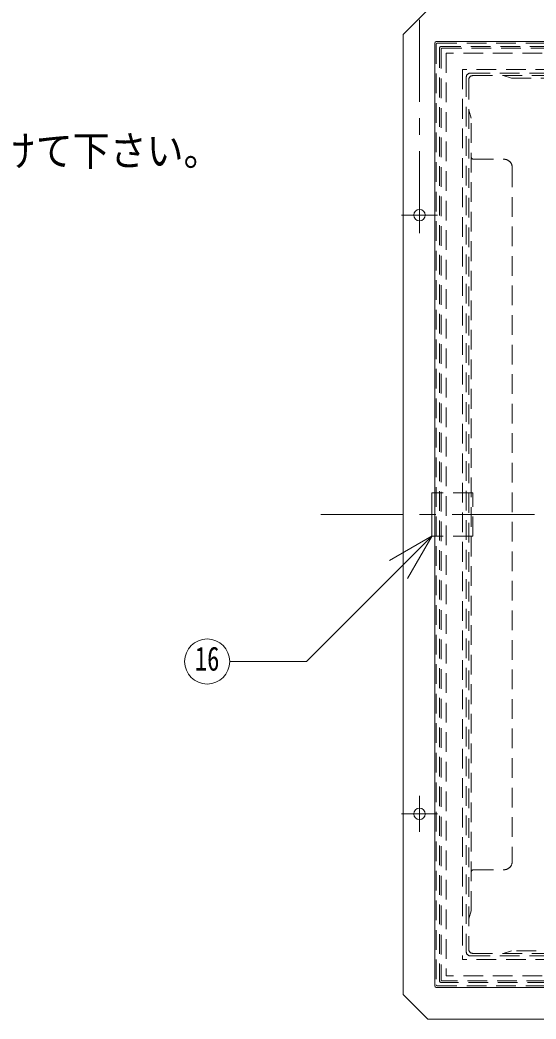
# Model space of a CAD drawing. Units: millimetres at full size, sheet at 1:20; details may follow other scales. Extents: x -4246 to 3854, y -2716 to 2904.
# Drawn here: x -1277 to -649, y 939 to 2157 of the extents above; entities that cross this region are included whole.
import ezdxf
from ezdxf.enums import TextEntityAlignment as Align

# ---------------------------------------------------------------- set-up
doc = ezdxf.new("R2010")
doc.units = ezdxf.units.MM
doc.header["$LTSCALE"] = 20
doc.linetypes.add('CHAIN1', pattern=[8, 5, -1, 1, -1])
doc.linetypes.add('DASHED1', pattern=[1.8, 1.2, -0.6])
doc.layers.add('0-0', color=7, linetype='Continuous', lineweight=18)
doc.styles.add('ＭＳ ゴシック', font='')
doc.styles.get('ＭＳ ゴシック').set_extended_font_data('MS Gothic')

msp = doc.modelspace()

# ---------------------------------------------------------------- linework, layer by layer
at = {"layer": '0-0', "color": 4, "linetype": 'CHAIN1', "lineweight": 9}
for p, q in [((-790.6, 1896.83), (-790.6, 2553.83)), ((-812.6, 1918.83), (-768.6, 1918.83)), ((-910.6, 1553.83), (519.4, 1553.83)), ((-790.6, 1166.83), (-790.6, 1210.83)), ((-812.6, 1188.83), (-768.6, 1188.83))]:
    msp.add_line(p, q, dxfattribs=at)
at = {"layer": '0-0', "color": 4, "lineweight": 9}
for p, q in [((-810.6, 2138.83), (-780.6, 2168.83)), ((-810.6, 968.83), (-810.6, 2138.83)), ((-780.6, 938.83), (-810.6, 968.83)), ((-780.6, 938.83), (389.4, 938.83))]:
    msp.add_line(p, q, dxfattribs=at)
at = {"layer": '0-0'}
for p, q in [((-772.1, 2128.33), (-772.1, 979.33)), ((-770.1, 2130.33), (378.9, 2130.33)), ((-775.6, 1527.33), (-775.6, 1580.33)), ((-772.1, 1580.33), (-775.6, 1580.33)), ((-775.19, 1527.68), (-827.15, 1497.68)), ((-775.19, 1527.68), (-805.19, 1475.72)), ((-772.1, 1527.33), (-775.6, 1527.33)), ((-770.1, 977.33), (378.9, 977.33))]:
    msp.add_line(p, q, dxfattribs=at)
at = {"layer": '0-0', "color": 4, "linetype": 'DASHED1', "lineweight": 9}
for p, q in [((-770.1, 2127.33), (-770.1, 980.33)), ((-769.1, 2128.33), (377.9, 2128.33)), ((-766.1, 2122.33), (-766.1, 985.33)), ((-764.1, 2124.33), (372.9, 2124.33)), ((-764.1, 2121.33), (-764.1, 986.33)), ((-763.1, 2122.33), (371.9, 2122.33)), ((366.9, 2116.33), (-758.1, 2116.33)), ((-758.1, 2116.33), (-758.1, 991.33)), ((346.9, 2096.33), (-738.1, 2096.33)), ((-738.1, 2096.33), (-738.1, 1011.33)), ((-733.6, 2086.83), (-733.6, 1020.83)), ((-730.6, 2083.83), (-730.6, 1023.83)), ((-728.6, 2091.83), (337.4, 2091.83)), ((-725.6, 2088.83), (334.4, 2088.83)), ((-688.6, 2088.83), (-678.6, 2085.83)), ((-678.6, 2085.83), (287.4, 2085.83)), ((-730.6, 2046.83), (-727.6, 2036.83)), ((-727.6, 1070.83), (-727.6, 2036.83)), ((-724.6, 1986.83), (-687.6, 1986.83)), ((-677.6, 1976.83), (-677.6, 1130.83)), ((-725.6, 1580.33), (-772.1, 1580.33)), ((-725.6, 1527.33), (-725.6, 1580.33)), ((-725.6, 1527.33), (-772.1, 1527.33)), ((-724.6, 1120.83), (-687.6, 1120.83)), ((-730.6, 1060.83), (-727.6, 1070.83)), ((346.9, 1011.33), (-738.1, 1011.33)), ((-728.6, 1015.83), (337.4, 1015.83)), ((-725.6, 1018.83), (334.4, 1018.83)), ((-688.6, 1018.83), (-678.6, 1021.83)), ((287.4, 1021.83), (-678.6, 1021.83)), ((366.9, 991.33), (-758.1, 991.33)), ((-769.1, 979.33), (377.9, 979.33)), ((372.9, 983.33), (-764.1, 983.33)), ((371.9, 985.33), (-763.1, 985.33))]:
    msp.add_line(p, q, dxfattribs=at)
at = {"layer": '0-0'}
msp.add_lwpolyline([(-775.19, 1527.68), (-928.18, 1374.69), (-1021.76, 1374.69)], dxfattribs=at)
at = {"layer": '0-0', "color": 4, "lineweight": 9}
for centre in [(-790.6, 1918.83), (-790.6, 1188.83)]:
    msp.add_circle(centre, 7, dxfattribs=at)
at = {"layer": '0-0'}
msp.add_circle((-1049.26, 1374.69), 27.5, dxfattribs=at)
for centre, start, end in [((-770.1, 2128.33), 90, 180), ((-770.1, 979.33), 180, 270)]:
    msp.add_arc(centre, 2, start, end, dxfattribs=at)
at = {"layer": '0-0', "color": 4, "linetype": 'DASHED1', "lineweight": 9}
for centre, radius, start, end in [((-769.1, 2127.33), 1, 90, 180), ((-764.1, 2122.33), 2, 90, 180), ((-763.1, 2121.33), 1, 90, 180), ((-728.6, 2086.83), 5, 90, 180), ((-725.6, 2083.83), 5, 90, 180), ((-724.6, 1989.83), 3, 180, 270), ((-687.6, 1976.83), 10, 0, 90), ((-724.6, 1117.83), 3, 90, 180), ((-687.6, 1130.83), 10, 270, 0), ((-725.6, 1023.83), 5, 180, 270), ((-728.6, 1020.83), 5, 180, 270), ((-769.1, 980.33), 1, 180, 270), ((-764.1, 985.33), 2, 180, 270), ((-763.1, 986.33), 1, 180, 270)]:
    msp.add_arc(centre, radius, start, end, dxfattribs=at)

# ---------------------------------------------------------------- texts
at = {"layer": '0-0', "style": 'ＭＳ ゴシック'}
for s, height, width, p in [('○ 配管は必ずフレキシブルジョイントをタンク側に近い位置に取り付けて下さい。', 36.66, 0.9, (-2720.6, 1967.99)), ('16', 29.33, 0.75, (-1064.26, 1354.69))]:
    msp.add_text(s, height=height, dxfattribs=dict(at, width=width)).set_placement(p, align=Align.BOTTOM_LEFT)

doc.saveas('drawing.dxf')
